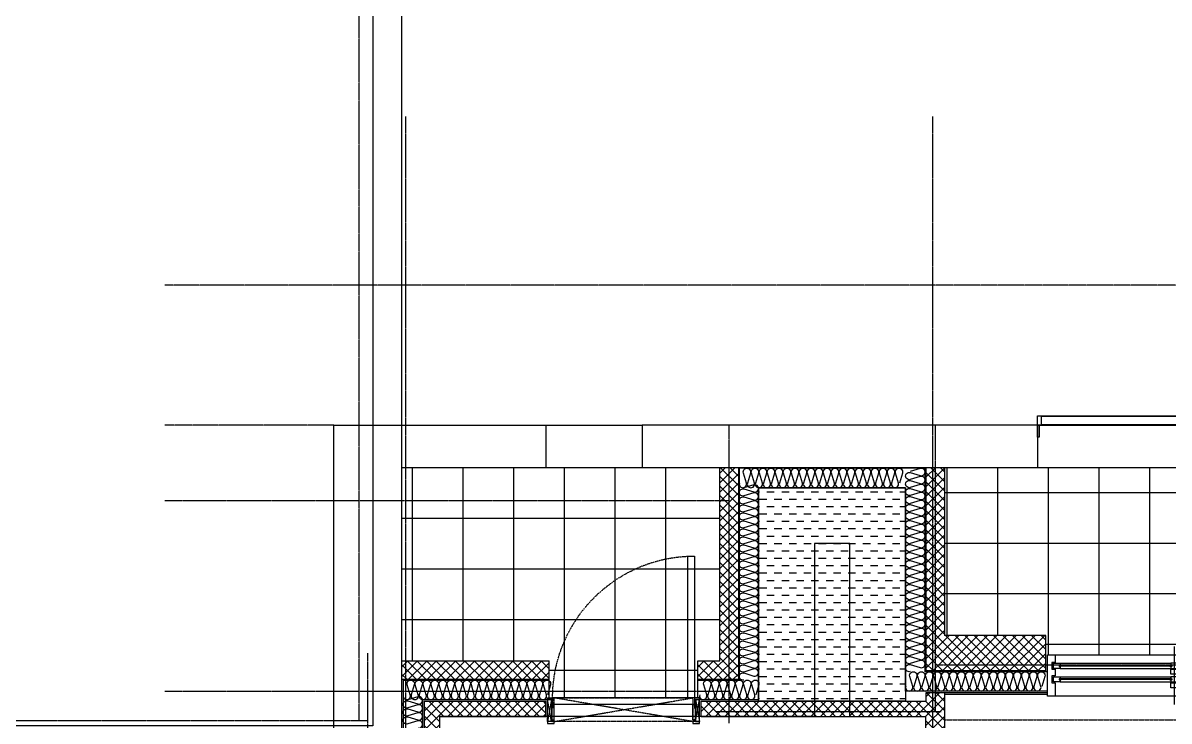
# Model space of a CAD drawing. Header units: millimetres. Extents: x 18456 to 179493, y -203649 to 469211.
# Drawn here: x 124632 to 131418, y 433058 to 437194 of the extents above; entities that cross this region are included whole.
import ezdxf

# ---------------------------------------------------------------- set-up
doc = ezdxf.new("R2010")
doc.units = ezdxf.units.MM
for name, pattern in [('X-평면도(기본형)$0$CEN', [52.5, 50, -1, 0.5, -1]), ('X-평면도(기본형)$0$CENN', [6.3, 4, -1, 0.3, -1]), ('X-평면도(기본형)$0$HID', [2.8, 1.8, -1]), ('X-평면도(기본형)$0$HID2', [7.5, 6, -1.5])]:
    doc.linetypes.add(name, pattern=pattern)
for name, color, linetype, true_color in [('X-평면도(기본형)$0$40HAT', 9, 'Continuous', 0x808080), ('X-평면도(기본형)$0$4ELE', 4, 'Continuous', 0x00ffff), ('X-평면도(기본형)$0$4GYP', 4, 'Continuous', 0x00ffff), ('X-평면도(기본형)$0$7RF', 7, 'Continuous', 0x000000), ('X-평면도(기본형)$0$AHID', 5, 'X-평면도(기본형)$0$HID', 0x0000ff), ('X-평면도(기본형)$0$CEN', 1, 'X-평면도(기본형)$0$CEN', 0xff0000), ('X-평면도(기본형)$0$DOOR', 4, 'Continuous', 0x00ffff), ('X-평면도(기본형)$0$ETC', 9, 'Continuous', 0x808080), ('X-평면도(기본형)$0$FIN', 9, 'Continuous', 0x808080), ('X-평면도(기본형)$0$INS', 9, 'Continuous', 0x808080), ('X-평면도(기본형)$0$INSUL', 9, 'Continuous', 0x808080), ('X-평면도(기본형)$0$TIL', 5, 'Continuous', 0x0000ff), ('X-평면도(기본형)$0$UIS', 7, 'X-평면도(기본형)$0$HID2', 0x000000), ('X-평면도(기본형)$0$W1', 2, 'Continuous', 0xffff00), ('X-평면도(기본형)$0$W2', 3, 'Continuous', 0x00ff00), ('X-평면도(기본형)$0$WID', 4, 'Continuous', 0x00ffff), ('X-평면도(기본형)$0$설비OPEN', 9, 'Continuous', 0x808080)]:
    doc.layers.add(name, color=color, linetype=linetype, true_color=true_color)
pattern_1 = [(315, (-172988.756, 97481.56), (28.2842712, 28.2842712), []), (45, (-172988.756, 97481.56), (-28.2842712, 28.2842712), [])]

# ---------------------------------------------------------------- blocks, each defined once
blk = doc.blocks.new('X-평면도(기본형)$0$DW1500')
at = {"layer": 'X-평면도(기본형)$0$WID', "color": 8, "true_color": 0x808080}
for p, q in [((1455, 0), (45, 0)), ((766.5, -63), (1428.5, -63)), ((766.5, -63), (766.5, -67)), ((766.5, -67), (1428.5, -67)), ((1428.5, -63), (1428.5, -67)), ((71.5, -98), (733.5, -98)), ((71.5, -98), (71.5, -102)), ((71.5, -102), (733.5, -102)), ((733.5, -98), (733.5, -102)), ((71.5, -178), (733.5, -178)), ((71.5, -178), (71.5, -182)), ((71.5, -182), (733.5, -182)), ((733.5, -178), (733.5, -182)), ((766.5, -143), (1428.5, -143)), ((766.5, -143), (766.5, -147)), ((766.5, -147), (1428.5, -147)), ((1428.5, -143), (1428.5, -147)), ((45, -245), (1455, -245))]:
    blk.add_line(p, q, dxfattribs=at)
at = {"layer": 'X-평면도(기본형)$0$WID', "color": 1, "true_color": 0xff0000}
blk.add_line((750, 50), (750, -295), dxfattribs=at)
at = {"layer": 'X-평면도(기본형)$0$WID'}
for p, q in [((1425, -50), (770, -50)), ((730, -85), (75, -85)), ((730, -115), (75, -115)), ((1425, -80), (770, -80)), ((1425, -130), (770, -130)), ((730, -165), (75, -165)), ((730, -195), (75, -195)), ((1425, -160), (770, -160))]:
    blk.add_line(p, q, dxfattribs=at)
for points in [[(0, -245), (45, -245), (45, -200), (25, -200), (25, -160), (45, -160), (45, -120), (25, -120), (25, -80), (45, -80), (45, 0), (0, 0)], [(1500, 0), (1455, 0), (1455, -45), (1475, -45), (1475, -85), (1455, -85), (1455, -125), (1475, -125), (1475, -165), (1455, -165), (1455, -245), (1500, -245)], [(770, -80), (730, -80), (730, -50), (770, -50), (770, -60), (764.5, -61.8), (764.5, -68.2), (770, -70)], [(1425, -80), (1465, -80), (1465, -50), (1425, -50), (1425, -60), (1430.5, -61.8), (1430.5, -68.2), (1425, -70)], [(75, -115), (35, -115), (35, -85), (75, -85), (75, -95), (69.5, -96.8), (69.5, -103.2), (75, -105)], [(730, -115), (770, -115), (770, -85), (730, -85), (730, -95), (735.5, -96.8), (735.5, -103.2), (730, -105)], [(770, -160), (730, -160), (730, -130), (770, -130), (770, -140), (764.5, -141.8), (764.5, -148.2), (770, -150)], [(1425, -160), (1465, -160), (1465, -130), (1425, -130), (1425, -140), (1430.5, -141.8), (1430.5, -148.2), (1425, -150)], [(75, -195), (35, -195), (35, -165), (75, -165), (75, -175), (69.5, -176.8), (69.5, -183.2), (75, -185)], [(730, -195), (770, -195), (770, -165), (730, -165), (730, -175), (735.5, -176.8), (735.5, -183.2), (730, -185)]]:
    blk.add_lwpolyline(points, close=True, dxfattribs=at)
at = {"layer": 'X-평면도(기본형)$0$WID', "color": 8, "true_color": 0x808080}
for points in [[(770, -59.2), (772.7, -60.6), (773.3, -61.6), (773.8, -63)], [(770, -70.8), (772.7, -69.4), (773.3, -68.4), (773.8, -67)], [(1425, -59.2), (1422.3, -60.6), (1421.7, -61.6), (1421.2, -63)], [(1425, -70.8), (1422.3, -69.4), (1421.7, -68.4), (1421.2, -67)], [(75, -94.2), (77.7, -95.6), (78.3, -96.6), (78.8, -98)], [(75, -105.8), (77.7, -104.4), (78.3, -103.4), (78.8, -102)], [(730, -94.2), (727.3, -95.6), (726.7, -96.6), (726.2, -98)], [(730, -105.8), (727.3, -104.4), (726.7, -103.4), (726.2, -102)], [(75, -174.2), (77.7, -175.6), (78.3, -176.6), (78.8, -178)], [(75, -185.8), (77.7, -184.4), (78.3, -183.4), (78.8, -182)], [(730, -174.2), (727.3, -175.6), (726.7, -176.6), (726.2, -178)], [(730, -185.8), (727.3, -184.4), (726.7, -183.4), (726.2, -182)], [(770, -139.2), (772.7, -140.6), (773.3, -141.6), (773.8, -143)], [(770, -150.8), (772.7, -149.4), (773.3, -148.4), (773.8, -147)], [(1425, -139.2), (1422.3, -140.6), (1421.7, -141.6), (1421.2, -143)], [(1425, -150.8), (1422.3, -149.4), (1421.7, -148.4), (1421.2, -147)]]:
    blk.add_lwpolyline(points, dxfattribs=at)
blk = doc.blocks.new('U268 (X-평면도(기본형)$0$ins-l)')
at = {"layer": 'X-평면도(기본형)$0$INSUL', "color": 8, "true_color": 0x808080}
for p, q in [((36.9, 24.2), (21.4, 75.8)), ((57.5, 75.8), (42, 24.2)), ((78.1, 24.2), (62.6, 75.8)), ((98.7, 75.8), (83.2, 24.2)), ((119.3, 24.2), (103.8, 75.8)), ((139.9, 75.8), (124.5, 24.2)), ((160.5, 24.2), (145.1, 75.8)), ((181.1, 75.8), (165.7, 24.2)), ((201.7, 24.2), (186.3, 75.8)), ((222.3, 75.8), (206.9, 24.2)), ((243, 24.2), (227.5, 75.8)), ((263.6, 75.8), (248.1, 24.2)), ((284.2, 24.2), (268.7, 75.8)), ((304.8, 75.8), (289.3, 24.2)), ((325.4, 24.2), (309.9, 75.8)), ((346, 75.8), (330.6, 24.2)), ((366.6, 24.2), (351.2, 75.8)), ((387.2, 75.8), (371.8, 24.2)), ((407.8, 24.2), (392.4, 75.8)), ((428.4, 75.8), (413, 24.2)), ((449.1, 24.2), (433.6, 75.8)), ((469.7, 75.8), (454.2, 24.2)), ((490.3, 24.2), (474.8, 75.8)), ((510.9, 75.8), (495.4, 24.2)), ((531.5, 24.2), (516, 75.8)), ((552.1, 75.8), (536.6, 24.2)), ((572.7, 24.2), (557.3, 75.8)), ((593.3, 75.8), (577.9, 24.2)), ((613.9, 24.2), (598.5, 75.8)), ((634.5, 75.8), (619.1, 24.2)), ((655.2, 24.2), (639.7, 75.8)), ((675.8, 75.8), (660.3, 24.2)), ((696.4, 24.2), (680.9, 75.8)), ((717, 75.8), (701.5, 24.2)), ((737.6, 24.2), (722.1, 75.8)), ((758.2, 75.8), (742.7, 24.2))]:
    blk.add_line(p, q, dxfattribs=at)
at = {"layer": 'X-평면도(기본형)$0$INSUL', "color": 8, "true_color": 0x808080, "extrusion": (0, 0, -1)}
for centre in [(-39.4, 81.2), (-80.7, 81.2), (-121.9, 81.2), (-163.1, 81.2), (-204.3, 81.2), (-245.5, 81.2), (-286.8, 81.2), (-328, 81.2), (-369.2, 81.2), (-410.4, 81.2), (-451.6, 81.2), (-492.9, 81.2), (-534.1, 81.2), (-575.3, 81.2), (-616.5, 81.2), (-657.7, 81.2), (-699, 81.2), (-740.2, 81.2)]:
    blk.add_arc(centre, 18.8, 343.30076, 196.69924, dxfattribs=at)
at = {"layer": 'X-평면도(기본형)$0$INSUL', "color": 8, "true_color": 0x808080}
for centre in [(18.8, 18.8), (60, 18.8), (101.3, 18.8), (142.5, 18.8), (183.7, 18.8), (224.9, 18.8), (266.1, 18.8), (307.4, 18.8), (348.6, 18.8), (389.8, 18.8), (431, 18.8), (472.2, 18.8), (513.5, 18.8), (554.7, 18.8), (595.9, 18.8), (637.1, 18.8), (678.3, 18.8), (719.6, 18.8)]:
    blk.add_arc(centre, 18.8, 163.30076, 16.69924, dxfattribs=at)
blk = doc.blocks.new('U267 (X-평면도(기본형)$0$ins-l)')
at = {"layer": 'X-평면도(기본형)$0$INSUL', "color": 8, "true_color": 0x808080}
for p, q in [((36.9, 24.2), (21.4, 75.8)), ((57.5, 75.8), (42, 24.2)), ((78.1, 24.2), (62.6, 75.8)), ((98.7, 75.8), (83.2, 24.2)), ((119.3, 24.2), (103.8, 75.8)), ((139.9, 75.8), (124.5, 24.2)), ((160.5, 24.2), (145.1, 75.8)), ((181.1, 75.8), (165.7, 24.2)), ((201.7, 24.2), (186.3, 75.8)), ((222.3, 75.8), (206.9, 24.2)), ((243, 24.2), (227.5, 75.8)), ((263.6, 75.8), (248.1, 24.2)), ((284.2, 24.2), (268.7, 75.8)), ((304.8, 75.8), (289.3, 24.2))]:
    blk.add_line(p, q, dxfattribs=at)
at = {"layer": 'X-평면도(기본형)$0$INSUL', "color": 8, "true_color": 0x808080, "extrusion": (0, 0, -1)}
for centre in [(-39.4, 81.2), (-80.7, 81.2), (-121.9, 81.2), (-163.1, 81.2), (-204.3, 81.2), (-245.5, 81.2), (-286.8, 81.2)]:
    blk.add_arc(centre, 18.8, 343.30076, 196.69924, dxfattribs=at)
at = {"layer": 'X-평면도(기본형)$0$INSUL', "color": 8, "true_color": 0x808080}
for centre in [(18.8, 18.8), (60, 18.8), (101.3, 18.8), (142.5, 18.8), (183.7, 18.8), (224.9, 18.8), (266.1, 18.8)]:
    blk.add_arc(centre, 18.8, 163.30076, 16.69924, dxfattribs=at)
blk = doc.blocks.new('U144 (X-평면도(기본형)$0$ins-l)')
at = {"layer": 'X-평면도(기본형)$0$INSUL', "color": 8, "true_color": 0x808080}
for p, q in [((36.9, 24.2), (21.4, 75.8)), ((57.5, 75.8), (42, 24.2)), ((78.1, 24.2), (62.6, 75.8)), ((98.7, 75.8), (83.2, 24.2)), ((119.3, 24.2), (103.8, 75.8)), ((139.9, 75.8), (124.5, 24.2)), ((160.5, 24.2), (145.1, 75.8)), ((181.1, 75.8), (165.7, 24.2)), ((201.7, 24.2), (186.3, 75.8)), ((222.3, 75.8), (206.9, 24.2)), ((243, 24.2), (227.5, 75.8)), ((263.6, 75.8), (248.1, 24.2)), ((284.2, 24.2), (268.7, 75.8)), ((304.8, 75.8), (289.3, 24.2)), ((325.4, 24.2), (309.9, 75.8)), ((346, 75.8), (330.6, 24.2)), ((366.6, 24.2), (351.2, 75.8)), ((387.2, 75.8), (371.8, 24.2)), ((407.8, 24.2), (392.4, 75.8)), ((428.4, 75.8), (413, 24.2)), ((449.1, 24.2), (433.6, 75.8)), ((469.7, 75.8), (454.2, 24.2)), ((490.3, 24.2), (474.8, 75.8)), ((510.9, 75.8), (495.4, 24.2)), ((531.5, 24.2), (516, 75.8)), ((552.1, 75.8), (536.6, 24.2)), ((572.7, 24.2), (557.3, 75.8)), ((593.3, 75.8), (577.9, 24.2)), ((613.9, 24.2), (598.5, 75.8)), ((634.5, 75.8), (619.1, 24.2)), ((655.2, 24.2), (639.7, 75.8)), ((675.8, 75.8), (660.3, 24.2)), ((696.4, 24.2), (680.9, 75.8)), ((717, 75.8), (701.5, 24.2)), ((737.6, 24.2), (722.1, 75.8)), ((758.2, 75.8), (742.7, 24.2)), ((778.8, 24.2), (763.4, 75.8)), ((799.4, 75.8), (784, 24.2)), ((820, 24.2), (804.6, 75.8)), ((840.6, 75.8), (825.2, 24.2)), ((861.3, 24.2), (845.8, 75.8)), ((881.9, 75.8), (866.4, 24.2)), ((902.5, 24.2), (887, 75.8)), ((923.1, 75.8), (907.6, 24.2)), ((943.7, 24.2), (928.2, 75.8)), ((964.3, 75.8), (948.8, 24.2)), ((984.9, 24.2), (969.5, 75.8)), ((1005.5, 75.8), (990.1, 24.2))]:
    blk.add_line(p, q, dxfattribs=at)
at = {"layer": 'X-평면도(기본형)$0$INSUL', "color": 8, "true_color": 0x808080, "extrusion": (0, 0, -1)}
for centre in [(-39.4, 81.2), (-80.7, 81.2), (-121.9, 81.2), (-163.1, 81.2), (-204.3, 81.2), (-245.5, 81.2), (-286.8, 81.2), (-328, 81.2), (-369.2, 81.2), (-410.4, 81.2), (-451.6, 81.2), (-492.9, 81.2), (-534.1, 81.2), (-575.3, 81.2), (-616.5, 81.2), (-657.7, 81.2), (-699, 81.2), (-740.2, 81.2), (-781.4, 81.2), (-822.6, 81.2), (-863.8, 81.2), (-905.1, 81.2), (-946.3, 81.2), (-987.5, 81.2)]:
    blk.add_arc(centre, 18.8, 343.30076, 196.69924, dxfattribs=at)
at = {"layer": 'X-평면도(기본형)$0$INSUL', "color": 8, "true_color": 0x808080}
for centre in [(18.8, 18.8), (60, 18.8), (101.3, 18.8), (142.5, 18.8), (183.7, 18.8), (224.9, 18.8), (266.1, 18.8), (307.4, 18.8), (348.6, 18.8), (389.8, 18.8), (431, 18.8), (472.2, 18.8), (513.5, 18.8), (554.7, 18.8), (595.9, 18.8), (637.1, 18.8), (678.3, 18.8), (719.6, 18.8), (760.8, 18.8), (802, 18.8), (843.2, 18.8), (884.4, 18.8), (925.7, 18.8), (966.9, 18.8)]:
    blk.add_arc(centre, 18.8, 163.30076, 16.69924, dxfattribs=at)
blk = doc.blocks.new('U128 (X-평면도(기본형)$0$ins-l)')
at = {"layer": 'X-평면도(기본형)$0$INSUL', "color": 8, "true_color": 0x808080}
for p, q in [((36.9, 24.2), (21.4, 75.8)), ((57.5, 75.8), (42, 24.2)), ((78.1, 24.2), (62.6, 75.8)), ((98.7, 75.8), (83.2, 24.2)), ((119.3, 24.2), (103.8, 75.8)), ((139.9, 75.8), (124.5, 24.2)), ((160.5, 24.2), (145.1, 75.8)), ((181.1, 75.8), (165.7, 24.2)), ((201.7, 24.2), (186.3, 75.8)), ((222.3, 75.8), (206.9, 24.2)), ((243, 24.2), (227.5, 75.8)), ((263.6, 75.8), (248.1, 24.2)), ((284.2, 24.2), (268.7, 75.8)), ((304.8, 75.8), (289.3, 24.2)), ((325.4, 24.2), (309.9, 75.8)), ((346, 75.8), (330.6, 24.2)), ((366.6, 24.2), (351.2, 75.8)), ((387.2, 75.8), (371.8, 24.2)), ((407.8, 24.2), (392.4, 75.8)), ((428.4, 75.8), (413, 24.2)), ((449.1, 24.2), (433.6, 75.8)), ((469.7, 75.8), (454.2, 24.2)), ((490.3, 24.2), (474.8, 75.8)), ((510.9, 75.8), (495.4, 24.2)), ((531.5, 24.2), (516, 75.8)), ((552.1, 75.8), (536.6, 24.2)), ((572.7, 24.2), (557.3, 75.8)), ((593.3, 75.8), (577.9, 24.2)), ((613.9, 24.2), (598.5, 75.8)), ((634.5, 75.8), (619.1, 24.2)), ((655.2, 24.2), (639.7, 75.8)), ((675.8, 75.8), (660.3, 24.2)), ((696.4, 24.2), (680.9, 75.8)), ((717, 75.8), (701.5, 24.2)), ((737.6, 24.2), (722.1, 75.8)), ((758.2, 75.8), (742.7, 24.2)), ((778.8, 24.2), (763.4, 75.8)), ((799.4, 75.8), (784, 24.2)), ((820, 24.2), (804.6, 75.8)), ((840.6, 75.8), (825.2, 24.2))]:
    blk.add_line(p, q, dxfattribs=at)
at = {"layer": 'X-평면도(기본형)$0$INSUL', "color": 8, "true_color": 0x808080, "extrusion": (0, 0, -1)}
for centre in [(-39.4, 81.2), (-80.7, 81.2), (-121.9, 81.2), (-163.1, 81.2), (-204.3, 81.2), (-245.5, 81.2), (-286.8, 81.2), (-328, 81.2), (-369.2, 81.2), (-410.4, 81.2), (-451.6, 81.2), (-492.9, 81.2), (-534.1, 81.2), (-575.3, 81.2), (-616.5, 81.2), (-657.7, 81.2), (-699, 81.2), (-740.2, 81.2), (-781.4, 81.2), (-822.6, 81.2)]:
    blk.add_arc(centre, 18.8, 343.30076, 196.69924, dxfattribs=at)
at = {"layer": 'X-평면도(기본형)$0$INSUL', "color": 8, "true_color": 0x808080}
for centre in [(18.8, 18.8), (60, 18.8), (101.3, 18.8), (142.5, 18.8), (183.7, 18.8), (224.9, 18.8), (266.1, 18.8), (307.4, 18.8), (348.6, 18.8), (389.8, 18.8), (431, 18.8), (472.2, 18.8), (513.5, 18.8), (554.7, 18.8), (595.9, 18.8), (637.1, 18.8), (678.3, 18.8), (719.6, 18.8), (760.8, 18.8), (802, 18.8)]:
    blk.add_arc(centre, 18.8, 163.30076, 16.69924, dxfattribs=at)
blk = doc.blocks.new('U143 (X-평면도(기본형)$0$ins-l)')
at = {"layer": 'X-평면도(기본형)$0$INSUL', "color": 8, "true_color": 0x808080}
for p, q in [((36.9, 24.2), (21.4, 75.8)), ((57.5, 75.8), (42, 24.2)), ((78.1, 24.2), (62.6, 75.8)), ((98.7, 75.8), (83.2, 24.2)), ((119.3, 24.2), (103.8, 75.8)), ((139.9, 75.8), (124.5, 24.2)), ((160.5, 24.2), (145.1, 75.8)), ((181.1, 75.8), (165.7, 24.2)), ((201.7, 24.2), (186.3, 75.8)), ((222.3, 75.8), (206.9, 24.2)), ((243, 24.2), (227.5, 75.8)), ((263.6, 75.8), (248.1, 24.2)), ((284.2, 24.2), (268.7, 75.8)), ((304.8, 75.8), (289.3, 24.2)), ((325.4, 24.2), (309.9, 75.8)), ((346, 75.8), (330.6, 24.2)), ((366.6, 24.2), (351.2, 75.8)), ((387.2, 75.8), (371.8, 24.2)), ((407.8, 24.2), (392.4, 75.8)), ((428.4, 75.8), (413, 24.2)), ((449.1, 24.2), (433.6, 75.8)), ((469.7, 75.8), (454.2, 24.2)), ((490.3, 24.2), (474.8, 75.8)), ((510.9, 75.8), (495.4, 24.2)), ((531.5, 24.2), (516, 75.8)), ((552.1, 75.8), (536.6, 24.2)), ((572.7, 24.2), (557.3, 75.8)), ((593.3, 75.8), (577.9, 24.2)), ((613.9, 24.2), (598.5, 75.8)), ((634.5, 75.8), (619.1, 24.2)), ((655.2, 24.2), (639.7, 75.8)), ((675.8, 75.8), (660.3, 24.2)), ((696.4, 24.2), (680.9, 75.8)), ((717, 75.8), (701.5, 24.2)), ((737.6, 24.2), (722.1, 75.8)), ((758.2, 75.8), (742.7, 24.2)), ((778.8, 24.2), (763.4, 75.8)), ((799.4, 75.8), (784, 24.2)), ((820, 24.2), (804.6, 75.8)), ((840.6, 75.8), (825.2, 24.2)), ((861.3, 24.2), (845.8, 75.8)), ((881.9, 75.8), (866.4, 24.2)), ((902.5, 24.2), (887, 75.8)), ((923.1, 75.8), (907.6, 24.2)), ((943.7, 24.2), (928.2, 75.8)), ((964.3, 75.8), (948.8, 24.2)), ((984.9, 24.2), (969.5, 75.8)), ((1005.5, 75.8), (990.1, 24.2)), ((1026.1, 24.2), (1010.7, 75.8)), ((1046.7, 75.8), (1031.3, 24.2))]:
    blk.add_line(p, q, dxfattribs=at)
at = {"layer": 'X-평면도(기본형)$0$INSUL', "color": 8, "true_color": 0x808080, "extrusion": (0, 0, -1)}
for centre in [(-39.4, 81.2), (-80.7, 81.2), (-121.9, 81.2), (-163.1, 81.2), (-204.3, 81.2), (-245.5, 81.2), (-286.8, 81.2), (-328, 81.2), (-369.2, 81.2), (-410.4, 81.2), (-451.6, 81.2), (-492.9, 81.2), (-534.1, 81.2), (-575.3, 81.2), (-616.5, 81.2), (-657.7, 81.2), (-699, 81.2), (-740.2, 81.2), (-781.4, 81.2), (-822.6, 81.2), (-863.8, 81.2), (-905.1, 81.2), (-946.3, 81.2), (-987.5, 81.2), (-1028.7, 81.2)]:
    blk.add_arc(centre, 18.8, 343.30076, 196.69924, dxfattribs=at)
at = {"layer": 'X-평면도(기본형)$0$INSUL', "color": 8, "true_color": 0x808080}
for centre in [(18.8, 18.8), (60, 18.8), (101.3, 18.8), (142.5, 18.8), (183.7, 18.8), (224.9, 18.8), (266.1, 18.8), (307.4, 18.8), (348.6, 18.8), (389.8, 18.8), (431, 18.8), (472.2, 18.8), (513.5, 18.8), (554.7, 18.8), (595.9, 18.8), (637.1, 18.8), (678.3, 18.8), (719.6, 18.8), (760.8, 18.8), (802, 18.8), (843.2, 18.8), (884.4, 18.8), (925.7, 18.8), (966.9, 18.8), (1008.1, 18.8)]:
    blk.add_arc(centre, 18.8, 163.30076, 16.69924, dxfattribs=at)
blk = doc.blocks.new('X-평면도(기본형)$0$pd900')
at = {"layer": 'X-평면도(기본형)$0$DOOR'}
for p, q in [((30, 140), (870, 140)), ((30, 100), (870, 100))]:
    blk.add_line(p, q, dxfattribs=at)
at = {"layer": 'X-평면도(기본형)$0$DOOR', "color": 1, "linetype": 'X-평면도(기본형)$0$HID', "true_color": 0xff0000}
for p, q in [((40, 0), (860, 140)), ((860, 0), (40, 140))]:
    blk.add_line(p, q, dxfattribs=at)
at = {"layer": 'X-평면도(기본형)$0$DOOR', "color": 1, "true_color": 0xff0000}
for p, q in [((23, 0), (0, 130)), ((23, 130), (0, 0)), ((877, 0), (900, 130)), ((877, 130), (900, 0))]:
    blk.add_line(p, q, dxfattribs=at)
at = {"layer": 'X-평면도(기본형)$0$DOOR', "color": 6, "true_color": 0xff00ff}
blk.add_lwpolyline([(30, 140), (70, 140), (70, 980), (30, 980)], close=True, dxfattribs=at)
at = {"layer": 'X-평면도(기본형)$0$DOOR'}
for points in [[(0, 130), (0, 140), (30, 140), (30, 85), (25, 85), (25, 130)], [(900, 130), (900, 140), (870, 140), (870, 85), (875, 85), (875, 130)], [(0, 0), (0, 130), (23, 130), (23, 0)], [(40, 100), (30, 100), (30, 80), (25, 80), (25, 0), (30, 0), (30, 10), (40, 10)], [(860, 100), (870, 100), (870, 80), (875, 80), (875, 0), (870, 0), (870, 10), (860, 10)], [(900, 0), (900, 130), (877, 130), (877, 0)], [(0, 0), (40, 0), (40, -12), (0, -12)], [(860, 0), (900, 0), (900, -12), (860, -12)]]:
    blk.add_lwpolyline(points, close=True, dxfattribs=at)
at = {"layer": 'X-평면도(기본형)$0$DOOR', "color": 1, "linetype": 'X-평면도(기본형)$0$HID', "true_color": 0xff0000}
blk.add_lwpolyline([(40, 0), (860, 0), (860, 140), (40, 140)], close=True, dxfattribs=at)
at = {"layer": 'X-평면도(기본형)$0$DOOR', "color": 1, "linetype": 'X-평면도(기본형)$0$CENN', "ltscale": 2, "true_color": 0xff0000}
blk.add_arc((30, 140), 840, 0, 87.2706, dxfattribs=at)
blk = doc.blocks.new('U139 (X-평면도(기본형)$0$ins-l)')
at = {"layer": 'X-평면도(기본형)$0$INSUL', "color": 8, "true_color": 0x808080}
for p, q in [((6446.5, 75.8), (6431.1, 24.2)), ((6467.1, 24.2), (6451.7, 75.8)), ((6487.7, 75.8), (6472.3, 24.2)), ((6508.3, 24.2), (6492.9, 75.8)), ((6529, 75.8), (6513.5, 24.2)), ((6549.6, 24.2), (6534.1, 75.8)), ((6570.2, 75.8), (6554.7, 24.2))]:
    blk.add_line(p, q, dxfattribs=at)
at = {"layer": 'X-평면도(기본형)$0$INSUL', "color": 8, "true_color": 0x808080, "extrusion": (0, 0, -1)}
for centre in [(-6428.5, 81.2), (-6469.7, 81.2), (-6510.9, 81.2), (-6552.1, 81.2)]:
    blk.add_arc(centre, 18.8, 343.30076, 196.69924, dxfattribs=at)
at = {"layer": 'X-평면도(기본형)$0$INSUL', "color": 8, "true_color": 0x808080}
for centre in [(6449.1, 18.8), (6490.3, 18.8), (6531.5, 18.8)]:
    blk.add_arc(centre, 18.8, 163.30076, 16.69924, dxfattribs=at)
blk = doc.blocks.new('U151 (X-평면도(기본형)$0$ins-l)')
at = {"layer": 'X-평면도(기본형)$0$INSUL', "color": 8, "true_color": 0x808080}
for p, q in [((36.9, 24.2), (21.4, 75.8)), ((57.5, 75.8), (42, 24.2)), ((78.1, 24.2), (62.6, 75.8)), ((98.7, 75.8), (83.2, 24.2)), ((119.3, 24.2), (103.8, 75.8)), ((139.9, 75.8), (124.5, 24.2)), ((160.5, 24.2), (145.1, 75.8)), ((181.1, 75.8), (165.7, 24.2)), ((201.7, 24.2), (186.3, 75.8)), ((222.3, 75.8), (206.9, 24.2)), ((243, 24.2), (227.5, 75.8)), ((263.6, 75.8), (248.1, 24.2)), ((284.2, 24.2), (268.7, 75.8)), ((304.8, 75.8), (289.3, 24.2)), ((325.4, 24.2), (309.9, 75.8)), ((346, 75.8), (330.6, 24.2)), ((366.6, 24.2), (351.2, 75.8)), ((387.2, 75.8), (371.8, 24.2)), ((407.8, 24.2), (392.4, 75.8)), ((428.4, 75.8), (413, 24.2)), ((449.1, 24.2), (433.6, 75.8)), ((469.7, 75.8), (454.2, 24.2)), ((490.3, 24.2), (474.8, 75.8)), ((510.9, 75.8), (495.4, 24.2)), ((531.5, 24.2), (516, 75.8)), ((552.1, 75.8), (536.6, 24.2)), ((572.7, 24.2), (557.3, 75.8)), ((593.3, 75.8), (577.9, 24.2)), ((613.9, 24.2), (598.5, 75.8)), ((634.5, 75.8), (619.1, 24.2)), ((655.2, 24.2), (639.7, 75.8)), ((675.8, 75.8), (660.3, 24.2)), ((696.4, 24.2), (680.9, 75.8)), ((717, 75.8), (701.5, 24.2))]:
    blk.add_line(p, q, dxfattribs=at)
at = {"layer": 'X-평면도(기본형)$0$INSUL', "color": 8, "true_color": 0x808080, "extrusion": (0, 0, -1)}
for centre in [(-39.4, 81.2), (-80.7, 81.2), (-121.9, 81.2), (-163.1, 81.2), (-204.3, 81.2), (-245.5, 81.2), (-286.8, 81.2), (-328, 81.2), (-369.2, 81.2), (-410.4, 81.2), (-451.6, 81.2), (-492.9, 81.2), (-534.1, 81.2), (-575.3, 81.2), (-616.5, 81.2), (-657.7, 81.2), (-699, 81.2)]:
    blk.add_arc(centre, 18.8, 343.30076, 196.69924, dxfattribs=at)
at = {"layer": 'X-평면도(기본형)$0$INSUL', "color": 8, "true_color": 0x808080}
for centre in [(18.8, 18.8), (60, 18.8), (101.3, 18.8), (142.5, 18.8), (183.7, 18.8), (224.9, 18.8), (266.1, 18.8), (307.4, 18.8), (348.6, 18.8), (389.8, 18.8), (431, 18.8), (472.2, 18.8), (513.5, 18.8), (554.7, 18.8), (595.9, 18.8), (637.1, 18.8), (678.3, 18.8)]:
    blk.add_arc(centre, 18.8, 163.30076, 16.69924, dxfattribs=at)
blk = doc.blocks.new('U165 (X-평면도(기본형)$0$ng)')
at = {"color": 0, "linetype": 'ByBlock', "lineweight": -2}
for p, q in [((-810, -103.5), (-810, 22.5)), ((-810, 22.5), (-800, 22.5)), ((-800, 22.5), (-800, -47.5)), ((800, 22.5), (810, 22.5)), ((800, -47.5), (800, 22.5)), ((810, 22.5), (810, -103.5)), ((-810, -47.5), (-788, -47.5)), ((-788, -47.5), (-788, -50.5)), ((788, -50.5), (-788, -50.5)), ((-788, -50.5), (-788, -100.5)), ((-788, -50.5), (788, -50.5)), ((788, -50.5), (788, -47.5)), ((788, -47.5), (810, -47.5)), ((788, -100.5), (788, -50.5)), ((-788, -103.5), (-810, -103.5)), ((-788, -100.5), (788, -100.5)), ((788, -100.5), (-788, -100.5)), ((-788, -100.5), (-788, -103.5)), ((788, -103.5), (788, -100.5)), ((810, -103.5), (788, -103.5))]:
    blk.add_line(p, q, dxfattribs=at)

msp = doc.modelspace()

# ---------------------------------------------------------------- hatches: boundary and pattern name
at = {"layer": 'X-평면도(기본형)$0$40HAT'}
h = msp.add_hatch(dxfattribs=at)
h.set_pattern_fill('H3', color=256, scale=40, style=0, pattern_type=2)
h.set_pattern_definition(pattern_1)
h.paths.add_polyline_path([(128627.9, 433305.8), (128627.9, 433415.8), (128757.9, 433415.8), (128757.9, 434560.8), (128867.9, 434560.8), (128867.9, 433305.8)], flags=0)
h = msp.add_hatch(dxfattribs=at)
h.set_pattern_fill('H3', color=256, scale=40, style=0, pattern_type=2)
h.set_pattern_definition(pattern_1)
h.paths.add_polyline_path([(130687.9, 433355.8), (130687.9, 433565.8), (130087.9, 433565.8), (130087.9, 434560.8), (129977.9, 434560.8), (129977.9, 433355.8)], flags=0)
h = msp.add_hatch(dxfattribs=at)
h.set_pattern_fill('H3', color=256, scale=40, style=0, pattern_type=2)
h.set_pattern_definition(pattern_1)
h.paths.add_polyline_path([(127747.9, 433305.8), (127747.9, 433415.8), (126872.9, 433415.8), (126872.9, 433305.8)], flags=0)
h = msp.add_hatch(dxfattribs=at)
h.set_pattern_fill('H3', color=256, scale=40, style=0, pattern_type=2)
h.set_pattern_definition(pattern_1)
h.paths.add_polyline_path([(128647.9, 433085.8), (128647.9, 433175.8), (129977.9, 433175.8), (129977.9, 433225.8), (130087.9, 433225.8), (130087.9, 430995.8), (129407.9, 430995.8), (129407.9, 431115.8), (128747.9, 431115.8), (128747.9, 431205.8), (129977.9, 431205.8), (129977.9, 433085.8), (128647.9, 433085.8)], flags=0)
h = msp.add_hatch(dxfattribs=at)
h.set_pattern_fill('H3', color=256, scale=40, style=0, pattern_type=2)
h.set_pattern_definition(pattern_1)
h.paths.add_polyline_path([(127727.9, 433085.8), (127727.9, 433175.8), (127007.9, 433175.8), (127007.9, 430995.8), (127977.9, 430995.8), (127977.9, 431205.8), (127097.9, 431205.8), (127097.9, 433085.8), (127727.9, 433085.8)], flags=0)
at = {"layer": 'X-평면도(기본형)$0$TIL'}
h = msp.add_hatch(dxfattribs=at)
h.set_pattern_fill('H3', color=256, scale=300, angle=45, style=0, pattern_type=2)
h.set_pattern_definition([(360, (-511296.1, 394813.12), (2e-13, 300), []), (90, (-511296.1, 394813.12), (-300, 9e-14), [])])
h.paths.add_polyline_path([(141817.9, 435390.8), (138467.9, 435390.8), (138467.9, 434495.8), (137717.9, 434495.8), (137717.9, 435390.8), (132962.9, 435390.8), (132962.9, 434560.8), (130087.9, 434560.8), (130087.9, 433565.8), (130687.9, 433565.8), (130687.9, 433450.8), (132207.9, 433450.8), (132207.9, 433565.8), (132757.9, 433565.8), (132757.9, 434155.8), (133657.9, 434155.8), (133657.9, 434040.8), (135177.9, 434040.8), (135177.9, 434155.8), (138847.9, 434155.8), (138847.9, 434040.8), (140367.9, 434040.8), (140367.9, 434155.8), (140767.9, 434155.8), (140917.9, 434155.8), (141817.9, 434155.8)], flags=0)
at = {"layer": 'X-평면도(기본형)$0$설비OPEN'}
h = msp.add_hatch(dxfattribs=at)
h.set_pattern_fill('DASH', color=256, scale=350, style=0, pattern_type=2)
h.set_pattern_definition([(0, (95392.856, 112810.833), (43.75, 43.75), [43.75, -43.75])])
h.paths.add_polyline_path([(129857.9, 433175.8), (128987.9, 433175.8), (128987.9, 434440.8), (129857.9, 434440.8)], flags=0)

# ---------------------------------------------------------------- linework, layer by layer
at = {"layer": 'X-평면도(기본형)$0$4ELE'}
for p, q in [((127727.9, 434810.8), (128297.9, 434810.8)), ((130637.9, 434810.8), (132257.9, 434810.8)), ((127727.9, 434560.8), (128297.9, 434560.8)), ((130637.9, 434560.8), (132257.9, 434560.8))]:
    msp.add_line(p, q, dxfattribs=at)
at = {"layer": 'X-평면도(기본형)$0$4GYP'}
for p, q in [((130697.9, 433225.8), (130087.9, 433225.8)), ((130697.9, 433215.8), (130087.9, 433215.8))]:
    msp.add_line(p, q, dxfattribs=at)
at = {"layer": 'X-평면도(기본형)$0$7RF'}
for points in [[(126872.9, 432860.8), (118982.9, 432860.8), (118982.9, 436580.8), (114052.9, 436580.8), (114052.9, 440180.8), (119372.9, 440180.8), (119372.9, 444645.8), (126872.9, 444645.8)], [(126702.9, 433030.8), (119152.9, 433030.8), (119152.9, 436750.8), (114222.9, 436750.8), (114222.9, 440010.8), (119542.9, 440010.8), (119542.9, 444475.8), (126702.9, 444475.8)]]:
    msp.add_lwpolyline(points, close=True, dxfattribs=at)
at = {"layer": 'X-평면도(기본형)$0$AHID'}
msp.add_line((130087.9, 433065.8), (132807.9, 433065.8), dxfattribs=at)
at = {"layer": 'X-평면도(기본형)$0$CEN'}
for p, q in [((126622.9, 433060.8), (126622.9, 445145.8)), ((126897.9, 436640.8), (126897.9, 422820.8)), ((130017.9, 436640.8), (130017.9, 430885.8)), ((132712.9, 435640.8), (125472.9, 435640.8)), ((126472.9, 434810.8), (125472.9, 434810.8)), ((128812.9, 433045.8), (128812.9, 434810.8)), ((130032.9, 434810.8), (130032.9, 433115.8)), ((125472.9, 434365.8), (128812.9, 434365.8)), ((126672.9, 433460.8), (126672.9, 422795.8)), ((130032.9, 433390.8), (132957.9, 433390.8)), ((125472.9, 433235.8), (128812.9, 433235.8)), ((128737.9, 433115.8), (130067.9, 433115.8)), ((126672.9, 433060.8), (118772.9, 433060.8))]:
    msp.add_line(p, q, dxfattribs=at)
at = {"layer": 'X-평면도(기본형)$0$FIN'}
for p, q in [((127747.9, 433195.8), (127747.9, 433305.8)), ((128627.9, 433195.8), (128627.9, 433305.8))]:
    msp.add_line(p, q, dxfattribs=at)
at = {"layer": 'X-평면도(기본형)$0$INS'}
for p, q in [((128872.9, 434555.8), (128872.9, 433300.8)), ((129972.9, 434555.8), (128872.9, 434555.8)), ((129972.9, 433350.8), (129972.9, 434555.8)), ((128987.9, 434440.8), (128987.9, 433185.8)), ((129857.9, 434440.8), (128987.9, 434440.8)), ((129857.9, 433235.8), (129857.9, 434440.8)), ((126882.9, 433300.8), (127747.9, 433300.8)), ((126882.9, 433300.8), (126882.9, 425530.8)), ((128627.9, 433300.8), (128872.9, 433300.8)), ((130697.9, 433350.8), (129972.9, 433350.8)), ((130697.9, 433235.8), (129857.9, 433235.8)), ((126997.9, 433185.8), (127737.9, 433185.8)), ((126997.9, 433185.8), (126997.9, 425645.8)), ((128637.9, 433185.8), (128987.9, 433185.8))]:
    msp.add_line(p, q, dxfattribs=at)
at = {"layer": 'X-평면도(기본형)$0$TIL'}
for p, q in [((126937.9, 433415.8), (126937.9, 434560.8)), ((127237.9, 433415.8), (127237.9, 434560.8)), ((127537.9, 433415.8), (127537.9, 434560.8)), ((127837.9, 433195.8), (127837.9, 434560.8)), ((128137.9, 433195.8), (128137.9, 434560.8)), ((128437.9, 433195.8), (128437.9, 434560.8)), ((126872.9, 434260.8), (128757.9, 434260.8)), ((126872.9, 433960.8), (128757.9, 433960.8)), ((126872.9, 433660.8), (128757.9, 433660.8)), ((127747.9, 433360.8), (128627.9, 433360.8))]:
    msp.add_line(p, q, dxfattribs=at)
at = {"layer": 'X-평면도(기본형)$0$UIS'}
msp.add_lwpolyline([(129527.9, 433085.8), (129527.9, 434110.8), (129317.9, 434110.8), (129317.9, 433085.8), (127097.9, 433085.8), (127097.9, 431205.8), (127322.9, 431205.8), (127322.9, 425970.8), (132497.9, 425970.8), (132497.9, 426225.8), (132357.9, 426225.8), (132357.9, 426995.8), (132807.9, 426995.8)], dxfattribs=at)
at = {"layer": 'X-평면도(기본형)$0$W1'}
for p, q in [((126472.9, 423820.8), (126472.9, 434810.8)), ((126472.9, 434810.8), (127727.9, 434810.8)), ((127727.9, 434810.8), (127727.9, 434560.8)), ((128297.9, 434810.8), (128297.9, 434560.8)), ((130637.9, 434810.8), (128297.9, 434810.8)), ((130637.9, 434810.8), (130637.9, 434560.8)), ((126872.9, 434560.8), (126872.9, 425520.8)), ((126872.9, 434560.8), (127727.9, 434560.8)), ((128297.9, 434560.8), (130637.9, 434560.8))]:
    msp.add_line(p, q, dxfattribs=at)
at = {"layer": 'X-평면도(기본형)$0$W2'}
for p, q in [((128757.9, 434560.8), (128867.9, 434560.8)), ((128757.9, 433415.8), (128757.9, 434560.8)), ((128867.9, 434560.8), (128867.9, 433305.8)), ((129977.9, 434560.8), (129977.9, 433355.8)), ((129977.9, 434560.8), (130087.9, 434560.8)), ((130087.9, 434560.8), (130087.9, 433565.8)), ((130687.9, 433565.8), (130087.9, 433565.8)), ((130687.9, 433355.8), (130687.9, 433565.8)), ((126872.9, 433415.8), (126872.9, 433305.8)), ((126872.9, 433415.8), (127747.9, 433415.8)), ((127747.9, 433305.8), (127747.9, 433415.8)), ((128627.9, 433305.8), (128627.9, 433415.8)), ((128627.9, 433415.8), (128757.9, 433415.8)), ((130687.9, 433355.8), (129977.9, 433355.8)), ((126872.9, 433305.8), (127747.9, 433305.8)), ((128627.9, 433305.8), (128867.9, 433305.8)), ((130087.9, 433225.8), (129977.9, 433225.8)), ((129977.9, 433225.8), (129977.9, 433175.8)), ((130087.9, 433225.8), (130087.9, 430995.8)), ((127007.9, 433175.8), (127727.9, 433175.8)), ((127007.9, 433175.8), (127007.9, 430995.8)), ((127727.9, 433085.8), (127727.9, 433175.8)), ((128647.9, 433085.8), (128647.9, 433175.8)), ((128647.9, 433175.8), (129977.9, 433175.8)), ((127097.9, 433085.8), (127727.9, 433085.8)), ((127097.9, 433085.8), (127097.9, 431205.8)), ((128647.9, 433085.8), (129977.9, 433085.8)), ((129977.9, 431205.8), (129977.9, 433085.8))]:
    msp.add_line(p, q, dxfattribs=at)
at = {"layer": 'X-평면도(기본형)$0$설비OPEN'}
msp.add_lwpolyline([(129857.9, 433175.8), (128987.9, 433175.8), (128987.9, 434440.8), (129857.9, 434440.8)], close=True, dxfattribs=at)

# ---------------------------------------------------------------- block references
at = {"layer": 'X-평면도(기본형)$0$DOOR', "xscale": -1}
for name, p in [('X-평면도(기본형)$0$pd900', (128637.9, 433055.8)), ('X-평면도(기본형)$0$DW1500', (132197.9, 433450.8))]:
    msp.add_blockref(name, p, dxfattribs=at)
at = {"layer": 'X-평면도(기본형)$0$ETC', "rotation": 180}
msp.add_blockref('U165 (X-평면도(기본형)$0$ng)', (131447.9, 434763.3), dxfattribs=at)
at = {"layer": 'X-평면도(기본형)$0$INSUL', "xscale": 1.149999999999999, "yscale": 1.149999999999999, "zscale": 1.149999999999999}
for name, p in [('U128 (X-평면도(기본형)$0$ins-l)', (128872.9, 434440.8)), ('U268 (X-평면도(기본형)$0$ins-l)', (126882.9, 433185.8)), ('U267 (X-평면도(기본형)$0$ins-l)', (128637.9, 433185.8)), ('U151 (X-평면도(기본형)$0$ins-l)', (129857.9, 433235.8))]:
    msp.add_blockref(name, p, dxfattribs=at)
at = {"layer": 'X-평면도(기본형)$0$INSUL', "xscale": -1.149999999999999, "yscale": 1.149999999999999, "zscale": 1.149999999999999, "rotation": 270}
for name, p in [('U143 (X-평면도(기본형)$0$ins-l)', (129857.9, 433350.8)), ('U144 (X-평면도(기본형)$0$ins-l)', (128872.9, 433300.8)), ('U139 (X-평면도(기본형)$0$ins-l)', (126882.9, 425645.8))]:
    msp.add_blockref(name, p, dxfattribs=at)

doc.saveas('drawing.dxf')
